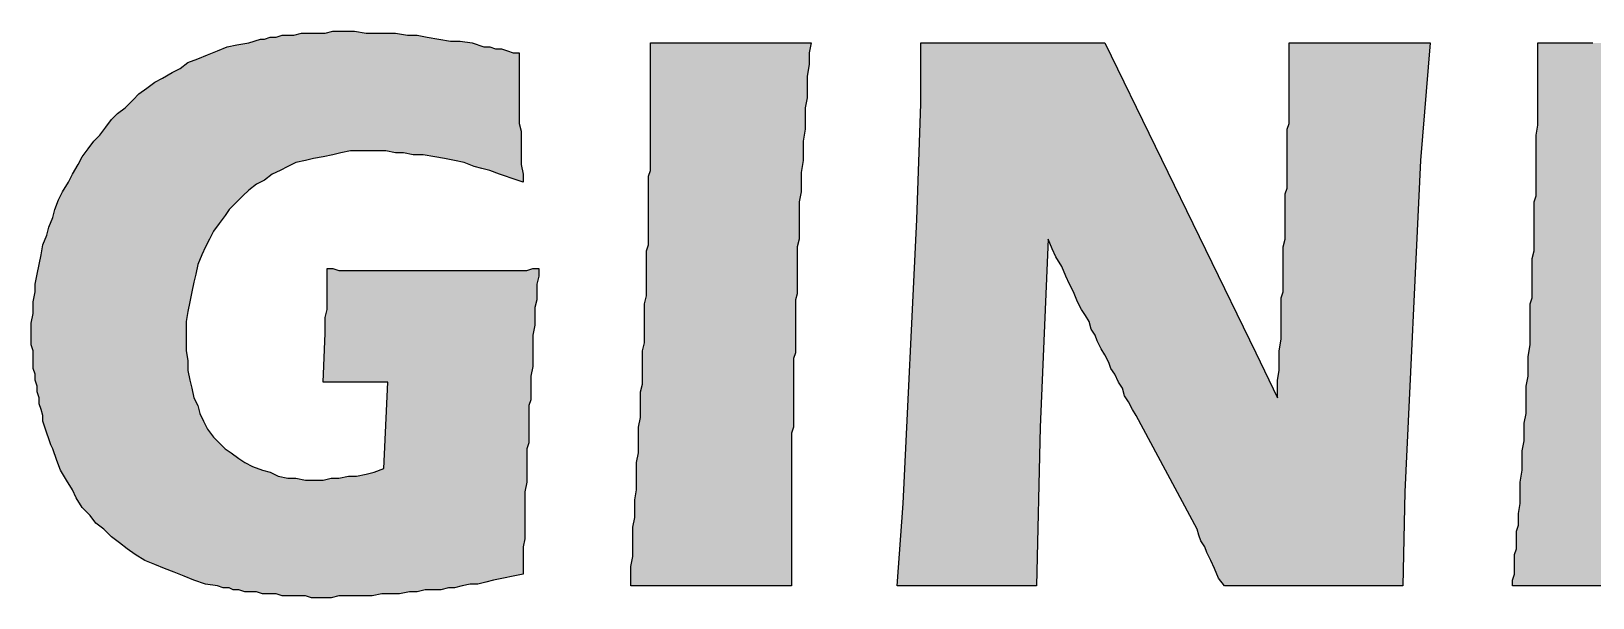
# Model space of a CAD drawing. Extents: x 0 to 48, y 0 to 36.
# Drawn here: x 45.56 to 46.22, y 6.606 to 6.845 of the extents above; entities that cross this region are included whole.
import ezdxf

# ---------------------------------------------------------------- set-up
doc = ezdxf.new("R2010")
doc.units = 0
doc.header["$LTSCALE"] = 10
doc.header["$MEASUREMENT"] = 0
doc.layers.add('BDR-18', color=1, linetype='Continuous')

# ---------------------------------------------------------------- blocks, each defined once
blk = doc.blocks.new('hel_logo_borderless')
at = {"layer": 'BDR-18', "linetype": 'ByBlock'}
h = blk.add_hatch(color=256, dxfattribs=at)
h.dxf.hatch_style = 1
h.paths.add_polyline_path([(1.18511, 1.1983), (1.1876, 1.1983), (1.19008, 1.19747), (1.19256, 1.19747), (1.19505, 1.19747), (1.19753, 1.19747), (1.20002, 1.19747), (1.2025, 1.19747), (1.20499, 1.19747), (1.20995, 1.19747), (1.21492, 1.19747), (1.21989, 1.19747), (1.22403, 1.19747), (1.22817, 1.19747), (1.23231, 1.19747), (1.23562, 1.19747), (1.23976, 1.19747), (1.24307, 1.19747), (1.24639, 1.19747), (1.2497, 1.19747), (1.25301, 1.19747), (1.25632, 1.19747), (1.25881, 1.19747), (1.26212, 1.19747), (1.2646, 1.19747), (1.26709, 1.19747), (1.26957, 1.19747), (1.27206, 1.1983), (1.27454, 1.1983), (1.27454, 1.19499), (1.27371, 1.19168), (1.27371, 1.18837), (1.27371, 1.18505), (1.27288, 1.18174), (1.27288, 1.1776), (1.27288, 1.17429), (1.27206, 1.17015), (1.27206, 1.16601), (1.27206, 1.16187), (1.27206, 1.1569), (1.27123, 1.15276), (1.27123, 1.14779), (1.27123, 1.14531), (1.27123, 1.14282), (1.2704, 1.14034), (1.2704, 1.13786), (1.2704, 1.13537), (1.2704, 1.13289), (1.2704, 1.1304), (1.2704, 1.12709), (1.2704, 1.12461), (1.26957, 1.12212), (1.26957, 1.11964), (1.26957, 1.11716), (1.26957, 1.11302), (1.26957, 1.10805), (1.26874, 1.10391), (1.26874, 1.09977), (1.26874, 1.09563), (1.26874, 1.09149), (1.26874, 1.08817), (1.26874, 1.08403), (1.26792, 1.08072), (1.26792, 1.07741), (1.26792, 1.0741), (1.26792, 1.07161), (1.26792, 1.06913), (1.26378, 1.0683), (1.25963, 1.06747), (1.25549, 1.06665), (1.25218, 1.06582), (1.24887, 1.06499), (1.24556, 1.06499), (1.24225, 1.06416), (1.23893, 1.06333), (1.23645, 1.06333), (1.23314, 1.06251), (1.22983, 1.06251), (1.22651, 1.06251), (1.2232, 1.06168), (1.21989, 1.06168), (1.21575, 1.06085), (1.21161, 1.06085), (1.2083, 1.06085), (1.20416, 1.06002), (1.20084, 1.06002), (1.1967, 1.06002), (1.19339, 1.06002), (1.19008, 1.06002), (1.18677, 1.05919), (1.18346, 1.05919), (1.18097, 1.05919), (1.17849, 1.05919), (1.176, 1.06002), (1.17352, 1.06002), (1.17104, 1.06002), (1.16855, 1.06002), (1.16607, 1.06002), (1.16358, 1.06085), (1.1611, 1.06085), (1.15779, 1.06085), (1.1553, 1.06168), (1.15282, 1.06168), (1.15034, 1.06168), (1.14785, 1.06251), (1.14537, 1.06251), (1.14371, 1.06333), (1.14123, 1.06333), (1.13874, 1.06416), (1.13377, 1.06499), (1.12881, 1.06665), (1.12467, 1.0683), (1.12053, 1.06996), (1.11639, 1.07161), (1.11225, 1.07327), (1.10811, 1.07493), (1.10397, 1.07741), (1.10065, 1.07989), (1.09734, 1.08238), (1.09403, 1.08486), (1.09072, 1.08817), (1.08741, 1.09066), (1.08492, 1.09397), (1.08161, 1.09728), (1.07912, 1.10142), (1.07747, 1.10474), (1.07498, 1.10888), (1.0725, 1.11302), (1.07084, 1.11716), (1.06919, 1.12212), (1.06836, 1.12378), (1.06753, 1.12626), (1.0667, 1.12875), (1.06588, 1.13123), (1.06505, 1.13372), (1.06505, 1.1362), (1.06422, 1.13868), (1.06339, 1.14117), (1.06339, 1.14365), (1.06256, 1.14614), (1.06256, 1.14862), (1.06174, 1.15111), (1.06174, 1.15359), (1.06091, 1.15607), (1.06091, 1.15856), (1.06091, 1.16104), (1.06091, 1.16353), (1.06008, 1.16601), (1.06008, 1.16849), (1.06008, 1.17098), (1.06008, 1.17512), (1.06091, 1.17926), (1.06091, 1.18423), (1.06174, 1.18837), (1.06174, 1.19168), (1.06256, 1.19582), (1.06339, 1.19996), (1.06422, 1.2041), (1.06505, 1.20824), (1.0667, 1.21238), (1.06753, 1.21569), (1.06919, 1.21983), (1.07002, 1.22314), (1.07167, 1.22728), (1.07333, 1.2306), (1.07581, 1.23474), (1.07747, 1.23805), (1.07995, 1.24219), (1.08161, 1.2455), (1.08409, 1.24881), (1.08658, 1.25212), (1.08906, 1.25461), (1.09155, 1.25792), (1.09403, 1.26123), (1.09651, 1.26372), (1.09983, 1.2662), (1.10314, 1.26951), (1.10562, 1.272), (1.10893, 1.27448), (1.11225, 1.27697), (1.11556, 1.27862), (1.1197, 1.28111), (1.12301, 1.28276), (1.12632, 1.28525), (1.13046, 1.2869), (1.1346, 1.28856), (1.13874, 1.29021), (1.14288, 1.29187), (1.14702, 1.2927), (1.15199, 1.29353), (1.15696, 1.29518), (1.15862, 1.29518), (1.1611, 1.29601), (1.16358, 1.29601), (1.16607, 1.29684), (1.16855, 1.29684), (1.17104, 1.29684), (1.17435, 1.29767), (1.17683, 1.29767), (1.17932, 1.29767), (1.1818, 1.29767), (1.18428, 1.29767), (1.1876, 1.29849), (1.19008, 1.29849), (1.19256, 1.29849), (1.1967, 1.29849), (1.20167, 1.29767), (1.20581, 1.29767), (1.20995, 1.29767), (1.21409, 1.29767), (1.21906, 1.29684), (1.2232, 1.29684), (1.22734, 1.29601), (1.23231, 1.29518), (1.23728, 1.29435), (1.24142, 1.29435), (1.24639, 1.29353), (1.25135, 1.29187), (1.25384, 1.29187), (1.25632, 1.29104), (1.25881, 1.29104), (1.26129, 1.29021), (1.26378, 1.28939), (1.26626, 1.28939), (1.26626, 1.28607), (1.26626, 1.28276), (1.26626, 1.27945), (1.26626, 1.27697), (1.26626, 1.27365), (1.26626, 1.27034), (1.26626, 1.26703), (1.26626, 1.26289), (1.26626, 1.25958), (1.26709, 1.25626), (1.26709, 1.25295), (1.26709, 1.24881), (1.26709, 1.2455), (1.26709, 1.24219), (1.26792, 1.23805), (1.26792, 1.23474), (1.26543, 1.23556), (1.26295, 1.23639), (1.26046, 1.23722), (1.25798, 1.23805), (1.25384, 1.2397), (1.25053, 1.24053), (1.24721, 1.24136), (1.24307, 1.24302), (1.23893, 1.24384), (1.23479, 1.24467), (1.23065, 1.2455), (1.22569, 1.24633), (1.22155, 1.24633), (1.21741, 1.24716), (1.21409, 1.24716), (1.20995, 1.24798), (1.20664, 1.24798), (1.20333, 1.24798), (1.19919, 1.24798), (1.19505, 1.24798), (1.19091, 1.24716), (1.1876, 1.24633), (1.18346, 1.2455), (1.17932, 1.24467), (1.176, 1.24384), (1.17186, 1.24302), (1.16855, 1.24136), (1.16524, 1.2397), (1.16193, 1.23805), (1.15862, 1.23556), (1.1553, 1.23391), (1.15199, 1.23142), (1.14951, 1.22894), (1.14702, 1.22646), (1.14371, 1.22314), (1.14205, 1.22066), (1.13957, 1.21735), (1.13709, 1.21404), (1.13543, 1.21072), (1.13377, 1.20741), (1.13212, 1.2041), (1.13046, 1.19996), (1.12963, 1.19582), (1.12881, 1.19251), (1.12798, 1.18837), (1.12715, 1.18423), (1.12632, 1.18009), (1.12549, 1.17595), (1.12549, 1.17181), (1.12549, 1.16767), (1.12549, 1.16353), (1.12632, 1.15939), (1.12632, 1.15525), (1.12715, 1.15111), (1.12798, 1.14779), (1.12881, 1.14365), (1.13046, 1.14034), (1.13129, 1.13703), (1.13295, 1.13372), (1.1346, 1.1304), (1.13709, 1.12709), (1.13957, 1.12461), (1.14205, 1.12212), (1.14454, 1.12047), (1.14785, 1.11798), (1.15034, 1.11633), (1.15365, 1.11467), (1.15779, 1.11302), (1.1611, 1.11219), (1.16441, 1.11053), (1.16855, 1.1097), (1.17186, 1.1097), (1.176, 1.10888), (1.18014, 1.10888), (1.18346, 1.10888), (1.18677, 1.1097), (1.19008, 1.1097), (1.19422, 1.11053), (1.19753, 1.11053), (1.20167, 1.11136), (1.20499, 1.11219), (1.20913, 1.11384), (1.21078, 1.15028), (1.2083, 1.15028), (1.20664, 1.15028), (1.20333, 1.15028), (1.20084, 1.15028), (1.19919, 1.15028), (1.18346, 1.15028), (1.18428, 1.17098), (1.18428, 1.17263), (1.18428, 1.17512), (1.18428, 1.1776), (1.18511, 1.18091), (1.18511, 1.18423), (1.18511, 1.18837), (1.18511, 1.19002), (1.18511, 1.19251), (1.18511, 1.19499)])
h = blk.add_hatch(color=256, dxfattribs=at)
h.dxf.hatch_style = 1
h.paths.add_polyline_path([(1.31346, 1.06416), (1.31346, 1.0683), (1.31346, 1.07244), (1.31428, 1.07658), (1.31428, 1.08072), (1.31428, 1.08486), (1.31428, 1.089), (1.31511, 1.09314), (1.31511, 1.09646), (1.31511, 1.1006), (1.31594, 1.10474), (1.31594, 1.10888), (1.31594, 1.11219), (1.31594, 1.11633), (1.31677, 1.12047), (1.31677, 1.12378), (1.31677, 1.12792), (1.31677, 1.13123), (1.3176, 1.13537), (1.3176, 1.13868), (1.3176, 1.142), (1.3176, 1.14614), (1.31842, 1.14945), (1.31842, 1.15276), (1.31842, 1.1569), (1.31842, 1.16021), (1.31842, 1.16353), (1.31925, 1.16684), (1.31925, 1.17015), (1.31925, 1.17346), (1.31925, 1.17677), (1.31925, 1.18009), (1.31925, 1.1834), (1.32008, 1.18671), (1.32008, 1.19002), (1.32008, 1.19333), (1.32008, 1.19665), (1.32008, 1.19913), (1.32008, 1.20244), (1.32008, 1.20575), (1.32091, 1.20824), (1.32091, 1.21155), (1.32091, 1.21486), (1.32091, 1.21735), (1.32091, 1.22066), (1.32091, 1.22314), (1.32091, 1.22646), (1.32091, 1.22894), (1.32091, 1.23142), (1.32091, 1.23474), (1.32091, 1.23722), (1.32174, 1.2397), (1.32174, 1.24219), (1.32174, 1.2455), (1.32174, 1.24798), (1.32174, 1.25047), (1.32174, 1.25295), (1.32174, 1.25544), (1.32174, 1.25792), (1.32174, 1.2604), (1.32174, 1.26289), (1.32174, 1.26703), (1.32174, 1.272), (1.32174, 1.29353), (1.32505, 1.29353), (1.32753, 1.29353), (1.33085, 1.29353), (1.33333, 1.29353), (1.33664, 1.29353), (1.33913, 1.29353), (1.34161, 1.29353), (1.34327, 1.29353), (1.34741, 1.29353), (1.35155, 1.29353), (1.35403, 1.29353), (1.35651, 1.29353), (1.35817, 1.29353), (1.36065, 1.29353), (1.36314, 1.29353), (1.36728, 1.29353), (1.36893, 1.29353), (1.37142, 1.29353), (1.3739, 1.29353), (1.37639, 1.29353), (1.3797, 1.29353), (1.38218, 1.29353), (1.3855, 1.29353), (1.38964, 1.29353), (1.38881, 1.28939), (1.38881, 1.28442), (1.38798, 1.27945), (1.38798, 1.27531), (1.38798, 1.27034), (1.38715, 1.2662), (1.38715, 1.26123), (1.38715, 1.25709), (1.38632, 1.25212), (1.38632, 1.24798), (1.38632, 1.24384), (1.3855, 1.23888), (1.3855, 1.23474), (1.3855, 1.2306), (1.38467, 1.22646), (1.38467, 1.22232), (1.38467, 1.219), (1.38467, 1.21652), (1.38467, 1.21321), (1.38467, 1.21072), (1.38384, 1.20741), (1.38384, 1.20493), (1.38384, 1.20161), (1.38384, 1.19913), (1.38384, 1.19582), (1.38384, 1.19333), (1.38384, 1.19002), (1.38384, 1.18754), (1.38301, 1.18505), (1.38301, 1.18174), (1.38301, 1.17926), (1.38301, 1.17677), (1.38301, 1.17346), (1.38301, 1.17098), (1.38301, 1.16849), (1.38301, 1.16518), (1.38301, 1.1627), (1.38218, 1.16021), (1.38218, 1.15773), (1.38218, 1.15442), (1.38218, 1.15193), (1.38218, 1.14945), (1.38218, 1.14696), (1.38218, 1.14448), (1.38218, 1.142), (1.38218, 1.13868), (1.38218, 1.1362), (1.38218, 1.13372), (1.38218, 1.13123), (1.38135, 1.12875), (1.38135, 1.12626), (1.38135, 1.12378), (1.38135, 1.1213), (1.38135, 1.11881), (1.38135, 1.11384), (1.38135, 1.1097), (1.38135, 1.10474), (1.38135, 1.1006), (1.38135, 1.09563), (1.38135, 1.09149), (1.38135, 1.08735), (1.38135, 1.08321), (1.38135, 1.07907), (1.38135, 1.07493), (1.38135, 1.07161), (1.38135, 1.06747), (1.38135, 1.06416), (1.34989, 1.06416), (1.34741, 1.06416), (1.34409, 1.06416), (1.34078, 1.06416), (1.33664, 1.06416), (1.33416, 1.06416), (1.33167, 1.06416), (1.32836, 1.06416), (1.32588, 1.06416), (1.32257, 1.06416), (1.32008, 1.06416), (1.31677, 1.06416)])
h = blk.add_hatch(color=256, dxfattribs=at)
h.dxf.hatch_style = 1
h.paths.add_polyline_path([(1.42607, 1.06416), (1.42855, 1.09894), (1.43435, 1.219), (1.436, 1.26786), (1.436, 1.29353), (1.43932, 1.29353), (1.4418, 1.29353), (1.44511, 1.29353), (1.4476, 1.29353), (1.45008, 1.29353), (1.45339, 1.29353), (1.45588, 1.29353), (1.45836, 1.29353), (1.46085, 1.29353), (1.46333, 1.29353), (1.46581, 1.29353), (1.4683, 1.29353), (1.47327, 1.29353), (1.47741, 1.29353), (1.48072, 1.29353), (1.48486, 1.29353), (1.489, 1.29353), (1.49314, 1.29353), (1.49562, 1.29353), (1.49728, 1.29353), (1.49976, 1.29353), (1.50225, 1.29353), (1.50556, 1.29353), (1.50804, 1.29353), (1.51053, 1.29353), (1.51384, 1.29353), (1.5776, 1.1627), (1.58671, 1.14365), (1.58671, 1.14779), (1.58671, 1.15111), (1.58753, 1.15525), (1.58753, 1.15939), (1.58753, 1.16353), (1.58836, 1.16849), (1.58836, 1.17263), (1.58836, 1.17512), (1.58836, 1.1776), (1.58836, 1.18009), (1.58836, 1.18257), (1.58836, 1.18588), (1.58919, 1.18837), (1.58919, 1.19085), (1.58919, 1.19333), (1.58919, 1.19665), (1.58919, 1.19913), (1.58919, 1.20161), (1.58919, 1.20493), (1.58919, 1.20741), (1.59002, 1.21072), (1.59002, 1.21404), (1.59002, 1.21652), (1.59002, 1.21983), (1.59002, 1.22314), (1.59002, 1.22646), (1.59002, 1.22977), (1.59085, 1.23225), (1.59085, 1.23556), (1.59085, 1.23805), (1.59085, 1.24136), (1.59085, 1.24384), (1.59085, 1.24716), (1.59085, 1.24964), (1.59085, 1.25212), (1.59085, 1.25461), (1.59085, 1.25709), (1.59167, 1.25958), (1.59167, 1.26206), (1.59167, 1.2662), (1.59167, 1.27034), (1.59167, 1.27448), (1.59167, 1.27862), (1.59167, 1.28193), (1.59167, 1.28525), (1.59167, 1.28856), (1.59167, 1.29104), (1.59167, 1.29353), (1.59664, 1.29353), (1.60078, 1.29353), (1.60492, 1.29353), (1.60823, 1.29353), (1.61237, 1.29353), (1.61569, 1.29353), (1.619, 1.29353), (1.62148, 1.29353), (1.62314, 1.29353), (1.62562, 1.29353), (1.62811, 1.29353), (1.63142, 1.29353), (1.63556, 1.29353), (1.63804, 1.29353), (1.6397, 1.29353), (1.64218, 1.29353), (1.6455, 1.29353), (1.64798, 1.29353), (1.65129, 1.29353), (1.64715, 1.24384), (1.64053, 1.10391), (1.6397, 1.06416), (1.63473, 1.06416), (1.62976, 1.06416), (1.62562, 1.06416), (1.62066, 1.06416), (1.61651, 1.06416), (1.61155, 1.06416), (1.60741, 1.06416), (1.60327, 1.06416), (1.59913, 1.06416), (1.59499, 1.06416), (1.59085, 1.06416), (1.58836, 1.06416), (1.58588, 1.06416), (1.58339, 1.06416), (1.58091, 1.06416), (1.57843, 1.06416), (1.57594, 1.06416), (1.57263, 1.06416), (1.57015, 1.06416), (1.56683, 1.06416), (1.56435, 1.06416), (1.56187, 1.06747), (1.56021, 1.07161), (1.55855, 1.07493), (1.5569, 1.07824), (1.55607, 1.08072), (1.55441, 1.08321), (1.55358, 1.08569), (1.55276, 1.08817), (1.52709, 1.1362), (1.52543, 1.13868), (1.52378, 1.142), (1.52212, 1.14448), (1.52129, 1.14779), (1.51964, 1.15028), (1.51798, 1.15359), (1.51632, 1.15607), (1.5155, 1.15856), (1.51384, 1.16187), (1.51218, 1.16435), (1.51053, 1.16767), (1.5097, 1.17015), (1.50804, 1.17263), (1.50722, 1.17595), (1.50556, 1.17843), (1.5039, 1.18091), (1.50225, 1.18423), (1.50059, 1.18837), (1.49893, 1.19168), (1.49728, 1.19499), (1.49562, 1.19913), (1.49314, 1.20327), (1.49148, 1.20658), (1.48983, 1.21072), (1.48651, 1.13123), (1.48486, 1.06416), (1.48072, 1.06416), (1.47658, 1.06416), (1.47244, 1.06416), (1.4683, 1.06416), (1.46499, 1.06416), (1.4625, 1.06416), (1.45919, 1.06416), (1.45671, 1.06416), (1.45422, 1.06416), (1.45174, 1.06416), (1.44843, 1.06416), (1.44511, 1.06416), (1.44097, 1.06416), (1.43849, 1.06416), (1.436, 1.06416), (1.43352, 1.06416), (1.43104, 1.06416), (1.42855, 1.06416)])
h = blk.add_hatch(color=256, dxfattribs=at)
h.dxf.hatch_style = 1
h.paths.add_polyline_path([(1.68607, 1.06416), (1.68607, 1.06665), (1.6869, 1.06913), (1.6869, 1.07161), (1.6869, 1.07493), (1.6869, 1.07741), (1.68773, 1.07989), (1.68773, 1.08238), (1.68773, 1.08486), (1.68773, 1.08735), (1.68855, 1.08983), (1.68855, 1.0948), (1.68938, 1.09894), (1.68938, 1.10391), (1.68938, 1.10805), (1.69021, 1.11302), (1.69021, 1.11716), (1.69021, 1.1213), (1.69104, 1.12544), (1.69104, 1.12875), (1.69104, 1.13289), (1.69187, 1.13703), (1.69187, 1.14034), (1.69187, 1.14448), (1.69187, 1.14862), (1.69269, 1.15276), (1.69269, 1.1569), (1.69269, 1.16104), (1.69352, 1.16601), (1.69352, 1.17098), (1.69352, 1.17346), (1.69352, 1.17595), (1.69352, 1.17843), (1.69352, 1.18091), (1.69352, 1.1834), (1.69435, 1.18588), (1.69435, 1.18837), (1.69435, 1.19168), (1.69435, 1.19416), (1.69435, 1.19665), (1.69435, 1.19996), (1.69435, 1.20244), (1.69518, 1.20575), (1.69518, 1.20824), (1.69518, 1.21155), (1.69518, 1.21486), (1.69518, 1.21735), (1.69518, 1.22066), (1.69518, 1.22314), (1.69518, 1.22646), (1.69601, 1.22894), (1.69601, 1.23142), (1.69601, 1.23391), (1.69601, 1.23639), (1.69601, 1.2397), (1.69601, 1.24136), (1.69601, 1.24633), (1.69601, 1.25047), (1.69601, 1.25461), (1.69683, 1.25875), (1.69683, 1.26289), (1.69683, 1.2662), (1.69683, 1.26869), (1.69683, 1.272), (1.69683, 1.27448), (1.69683, 1.27697), (1.69683, 1.27862), (1.69683, 1.29353), (1.70097, 1.29353), (1.70594, 1.29353), (1.71091, 1.29353), (1.71505, 1.29353), (1.71753, 1.29353), (1.72002, 1.29353), (1.7225, 1.29353), (1.72581, 1.29353), (1.7283, 1.29353), (1.73078, 1.29353), (1.73327, 1.29353), (1.73575, 1.29353), (1.73824, 1.29353), (1.74155, 1.29353), (1.74403, 1.29353), (1.74652, 1.29353), (1.74983, 1.29353), (1.75231, 1.29353), (1.75562, 1.29353), (1.75811, 1.29353), (1.76142, 1.29353), (1.7639, 1.29353), (1.76722, 1.29353), (1.77053, 1.29353), (1.77301, 1.29353), (1.77632, 1.29353), (1.77964, 1.29353), (1.78295, 1.29353), (1.78543, 1.29353), (1.78874, 1.29353), (1.79123, 1.29353), (1.79371, 1.29353), (1.79702, 1.29353), (1.79951, 1.29353), (1.80199, 1.29353), (1.80531, 1.29353), (1.80779, 1.29353), (1.81027, 1.29353), (1.81359, 1.29353), (1.81607, 1.29353), (1.81855, 1.29353), (1.82104, 1.29353), (1.82352, 1.29353), (1.82601, 1.29353), (1.82849, 1.29353), (1.8318, 1.29353), (1.83429, 1.29353), (1.83677, 1.29353), (1.83925, 1.29353), (1.84174, 1.29353), (1.84588, 1.29353), (1.85085, 1.29353), (1.85581, 1.29353), (1.85996, 1.29353), (1.86492, 1.29353), (1.8641, 1.28856), (1.8641, 1.2869), (1.8641, 1.28359), (1.8641, 1.28193), (1.8641, 1.27945), (1.86327, 1.27697), (1.86327, 1.27365), (1.86244, 1.25544), (1.86244, 1.25212), (1.86244, 1.24964), (1.86244, 1.24633), (1.86244, 1.24384), (1.85913, 1.24384), (1.85499, 1.24384), (1.85167, 1.24384), (1.84836, 1.24384), (1.84505, 1.24384), (1.84174, 1.24384), (1.83843, 1.24467), (1.83594, 1.24467), (1.83263, 1.24467), (1.82932, 1.24467), (1.82683, 1.24467), (1.82435, 1.24467), (1.82104, 1.24467), (1.81855, 1.24467), (1.81607, 1.24467), (1.81359, 1.24467), (1.8111, 1.24467), (1.80862, 1.24467), (1.80613, 1.24467), (1.80365, 1.24467), (1.79951, 1.24467), (1.79537, 1.24467), (1.79206, 1.24467), (1.78874, 1.24467), (1.78626, 1.24467), (1.7846, 1.24467), (1.78212, 1.24467), (1.77964, 1.24467), (1.77715, 1.24467), (1.77467, 1.24467), (1.77136, 1.24467), (1.76804, 1.24384), (1.76473, 1.24384), (1.76059, 1.24384), (1.75894, 1.20493), (1.76308, 1.20493), (1.76804, 1.20493), (1.77053, 1.20493), (1.77301, 1.20493), (1.7755, 1.20493), (1.77798, 1.20493), (1.78046, 1.20493), (1.78295, 1.20493), (1.78626, 1.20493), (1.78874, 1.20493), (1.79123, 1.20493), (1.79454, 1.20493), (1.79702, 1.20493), (1.80034, 1.20493), (1.80282, 1.20493), (1.80613, 1.20493), (1.80779, 1.20493), (1.81027, 1.20493), (1.81276, 1.20493), (1.81524, 1.20493), (1.81855, 1.20493), (1.82187, 1.20493), (1.82518, 1.20493), (1.82849, 1.20575), (1.83263, 1.20575), (1.83677, 1.20575), (1.84091, 1.20575), (1.84505, 1.20575), (1.84505, 1.20327), (1.84505, 1.19996), (1.84422, 1.19747), (1.84422, 1.19499), (1.84422, 1.19168), (1.84422, 1.18837), (1.84339, 1.18505), (1.84339, 1.18257), (1.84339, 1.17926), (1.84339, 1.17595), (1.84339, 1.17263), (1.84257, 1.16849), (1.84257, 1.16518), (1.84257, 1.16187), (1.84257, 1.15856), (1.84257, 1.15442), (1.83925, 1.15442), (1.83594, 1.15442), (1.83263, 1.15442), (1.83015, 1.15442), (1.82683, 1.15442), (1.82435, 1.15442), (1.82187, 1.15442), (1.81938, 1.15442), (1.8169, 1.15442), (1.81441, 1.15442), (1.81027, 1.15442), (1.80613, 1.15525), (1.80199, 1.15525), (1.79951, 1.15525), (1.79702, 1.15442), (1.79454, 1.15442), (1.79123, 1.15442), (1.78874, 1.15442), (1.78626, 1.15442), (1.78295, 1.15442), (1.78046, 1.15442), (1.77715, 1.15442), (1.77467, 1.15442), (1.77136, 1.15442), (1.76804, 1.15442), (1.76556, 1.15442), (1.76225, 1.15359), (1.75894, 1.15359), (1.75562, 1.15359), (1.75397, 1.11302), (1.77136, 1.11302), (1.77301, 1.11302), (1.77632, 1.11302), (1.77964, 1.11302), (1.78295, 1.11302), (1.78709, 1.11302), (1.78957, 1.11302), (1.79206, 1.11302), (1.79454, 1.11302), (1.79702, 1.11302), (1.80034, 1.11302), (1.80282, 1.11302), (1.83429, 1.11384), (1.83594, 1.11384), (1.83843, 1.11384), (1.84091, 1.11467), (1.84339, 1.11467), (1.84671, 1.11467), (1.85002, 1.11467), (1.85333, 1.1155), (1.85747, 1.1155), (1.85664, 1.11219), (1.85664, 1.10888), (1.85664, 1.10639), (1.85664, 1.10308), (1.85581, 1.09977), (1.85581, 1.09646), (1.85581, 1.09314), (1.85581, 1.08983), (1.85499, 1.08652), (1.85499, 1.08403), (1.85499, 1.08072), (1.85499, 1.07741), (1.85499, 1.0741), (1.85416, 1.07079), (1.85416, 1.06747), (1.85416, 1.06416), (1.84919, 1.06416), (1.84505, 1.06416), (1.84008, 1.06416), (1.83511, 1.06416), (1.83015, 1.06416), (1.82601, 1.06416), (1.82352, 1.06416), (1.82104, 1.06416), (1.81855, 1.06416), (1.81607, 1.06416), (1.81359, 1.06416), (1.81027, 1.06416), (1.80779, 1.06416), (1.80531, 1.06416), (1.80282, 1.06416), (1.80034, 1.06416), (1.79785, 1.06416), (1.79537, 1.06416), (1.79288, 1.06416), (1.78957, 1.06416), (1.78709, 1.06416), (1.7846, 1.06416), (1.78212, 1.06416), (1.77881, 1.06416), (1.77632, 1.06416), (1.77384, 1.06416), (1.7076, 1.06416)])
for points in [[(1.18511, 1.1983), (1.1876, 1.1983), (1.19008, 1.19747), (1.19256, 1.19747), (1.19505, 1.19747), (1.19753, 1.19747), (1.20002, 1.19747), (1.2025, 1.19747), (1.20499, 1.19747), (1.20995, 1.19747), (1.21492, 1.19747), (1.21989, 1.19747), (1.22403, 1.19747), (1.22817, 1.19747), (1.23231, 1.19747), (1.23562, 1.19747), (1.23976, 1.19747), (1.24307, 1.19747), (1.24639, 1.19747), (1.2497, 1.19747), (1.25301, 1.19747), (1.25632, 1.19747), (1.25881, 1.19747), (1.26212, 1.19747), (1.2646, 1.19747), (1.26709, 1.19747), (1.26957, 1.19747), (1.27206, 1.1983), (1.27454, 1.1983), (1.27454, 1.19499), (1.27371, 1.19168), (1.27371, 1.18837), (1.27371, 1.18505), (1.27288, 1.18174), (1.27288, 1.1776), (1.27288, 1.17429), (1.27206, 1.17015), (1.27206, 1.16601), (1.27206, 1.16187), (1.27206, 1.1569), (1.27123, 1.15276), (1.27123, 1.14779), (1.27123, 1.14531), (1.27123, 1.14282), (1.2704, 1.14034), (1.2704, 1.13786), (1.2704, 1.13537), (1.2704, 1.13289), (1.2704, 1.1304), (1.2704, 1.12709), (1.2704, 1.12461), (1.26957, 1.12212), (1.26957, 1.11964), (1.26957, 1.11716), (1.26957, 1.11302), (1.26957, 1.10805), (1.26874, 1.10391), (1.26874, 1.09977), (1.26874, 1.09563), (1.26874, 1.09149), (1.26874, 1.08817), (1.26874, 1.08403), (1.26792, 1.08072), (1.26792, 1.07741), (1.26792, 1.0741), (1.26792, 1.07161), (1.26792, 1.06913), (1.26378, 1.0683), (1.25963, 1.06747), (1.25549, 1.06665), (1.25218, 1.06582), (1.24887, 1.06499), (1.24556, 1.06499), (1.24225, 1.06416), (1.23893, 1.06333), (1.23645, 1.06333), (1.23314, 1.06251), (1.22983, 1.06251), (1.22651, 1.06251), (1.2232, 1.06168), (1.21989, 1.06168), (1.21575, 1.06085), (1.21161, 1.06085), (1.2083, 1.06085), (1.20416, 1.06002), (1.20084, 1.06002), (1.1967, 1.06002), (1.19339, 1.06002), (1.19008, 1.06002), (1.18677, 1.05919), (1.18346, 1.05919), (1.18097, 1.05919), (1.17849, 1.05919), (1.176, 1.06002), (1.17352, 1.06002), (1.17104, 1.06002), (1.16855, 1.06002), (1.16607, 1.06002), (1.16358, 1.06085), (1.1611, 1.06085), (1.15779, 1.06085), (1.1553, 1.06168), (1.15282, 1.06168), (1.15034, 1.06168), (1.14785, 1.06251), (1.14537, 1.06251), (1.14371, 1.06333), (1.14123, 1.06333), (1.13874, 1.06416), (1.13377, 1.06499), (1.12881, 1.06665), (1.12467, 1.0683), (1.12053, 1.06996), (1.11639, 1.07161), (1.11225, 1.07327), (1.10811, 1.07493), (1.10397, 1.07741), (1.10065, 1.07989), (1.09734, 1.08238), (1.09403, 1.08486), (1.09072, 1.08817), (1.08741, 1.09066), (1.08492, 1.09397), (1.08161, 1.09728), (1.07912, 1.10142), (1.07747, 1.10474), (1.07498, 1.10888), (1.0725, 1.11302), (1.07084, 1.11716), (1.06919, 1.12212), (1.06836, 1.12378), (1.06753, 1.12626), (1.0667, 1.12875), (1.06588, 1.13123), (1.06505, 1.13372), (1.06505, 1.1362), (1.06422, 1.13868), (1.06339, 1.14117), (1.06339, 1.14365), (1.06256, 1.14614), (1.06256, 1.14862), (1.06174, 1.15111), (1.06174, 1.15359), (1.06091, 1.15607), (1.06091, 1.15856), (1.06091, 1.16104), (1.06091, 1.16353), (1.06008, 1.16601), (1.06008, 1.16849), (1.06008, 1.17098), (1.06008, 1.17512), (1.06091, 1.17926), (1.06091, 1.18423), (1.06174, 1.18837), (1.06174, 1.19168), (1.06256, 1.19582), (1.06339, 1.19996), (1.06422, 1.2041), (1.06505, 1.20824), (1.0667, 1.21238), (1.06753, 1.21569), (1.06919, 1.21983), (1.07002, 1.22314), (1.07167, 1.22728), (1.07333, 1.2306), (1.07581, 1.23474), (1.07747, 1.23805), (1.07995, 1.24219), (1.08161, 1.2455), (1.08409, 1.24881), (1.08658, 1.25212), (1.08906, 1.25461), (1.09155, 1.25792), (1.09403, 1.26123), (1.09651, 1.26372), (1.09983, 1.2662), (1.10314, 1.26951), (1.10562, 1.272), (1.10893, 1.27448), (1.11225, 1.27697), (1.11556, 1.27862), (1.1197, 1.28111), (1.12301, 1.28276), (1.12632, 1.28525), (1.13046, 1.2869), (1.1346, 1.28856), (1.13874, 1.29021), (1.14288, 1.29187), (1.14702, 1.2927), (1.15199, 1.29353), (1.15696, 1.29518), (1.15862, 1.29518), (1.1611, 1.29601), (1.16358, 1.29601), (1.16607, 1.29684), (1.16855, 1.29684), (1.17104, 1.29684), (1.17435, 1.29767), (1.17683, 1.29767), (1.17932, 1.29767), (1.1818, 1.29767), (1.18428, 1.29767), (1.1876, 1.29849), (1.19008, 1.29849), (1.19256, 1.29849), (1.1967, 1.29849), (1.20167, 1.29767), (1.20581, 1.29767), (1.20995, 1.29767), (1.21409, 1.29767), (1.21906, 1.29684), (1.2232, 1.29684), (1.22734, 1.29601), (1.23231, 1.29518), (1.23728, 1.29435), (1.24142, 1.29435), (1.24639, 1.29353), (1.25135, 1.29187), (1.25384, 1.29187), (1.25632, 1.29104), (1.25881, 1.29104), (1.26129, 1.29021), (1.26378, 1.28939), (1.26626, 1.28939), (1.26626, 1.28607), (1.26626, 1.28276), (1.26626, 1.27945), (1.26626, 1.27697), (1.26626, 1.27365), (1.26626, 1.27034), (1.26626, 1.26703), (1.26626, 1.26289), (1.26626, 1.25958), (1.26709, 1.25626), (1.26709, 1.25295), (1.26709, 1.24881), (1.26709, 1.2455), (1.26709, 1.24219), (1.26792, 1.23805), (1.26792, 1.23474), (1.26543, 1.23556), (1.26295, 1.23639), (1.26046, 1.23722), (1.25798, 1.23805), (1.25384, 1.2397), (1.25053, 1.24053), (1.24721, 1.24136), (1.24307, 1.24302), (1.23893, 1.24384), (1.23479, 1.24467), (1.23065, 1.2455), (1.22569, 1.24633), (1.22155, 1.24633), (1.21741, 1.24716), (1.21409, 1.24716), (1.20995, 1.24798), (1.20664, 1.24798), (1.20333, 1.24798), (1.19919, 1.24798), (1.19505, 1.24798), (1.19091, 1.24716), (1.1876, 1.24633), (1.18346, 1.2455), (1.17932, 1.24467), (1.176, 1.24384), (1.17186, 1.24302), (1.16855, 1.24136), (1.16524, 1.2397), (1.16193, 1.23805), (1.15862, 1.23556), (1.1553, 1.23391), (1.15199, 1.23142), (1.14951, 1.22894), (1.14702, 1.22646), (1.14371, 1.22314), (1.14205, 1.22066), (1.13957, 1.21735), (1.13709, 1.21404), (1.13543, 1.21072), (1.13377, 1.20741), (1.13212, 1.2041), (1.13046, 1.19996), (1.12963, 1.19582), (1.12881, 1.19251), (1.12798, 1.18837), (1.12715, 1.18423), (1.12632, 1.18009), (1.12549, 1.17595), (1.12549, 1.17181), (1.12549, 1.16767), (1.12549, 1.16353), (1.12632, 1.15939), (1.12632, 1.15525), (1.12715, 1.15111), (1.12798, 1.14779), (1.12881, 1.14365), (1.13046, 1.14034), (1.13129, 1.13703), (1.13295, 1.13372), (1.1346, 1.1304), (1.13709, 1.12709), (1.13957, 1.12461), (1.14205, 1.12212), (1.14454, 1.12047), (1.14785, 1.11798), (1.15034, 1.11633), (1.15365, 1.11467), (1.15779, 1.11302), (1.1611, 1.11219), (1.16441, 1.11053), (1.16855, 1.1097), (1.17186, 1.1097), (1.176, 1.10888), (1.18014, 1.10888), (1.18346, 1.10888), (1.18677, 1.1097), (1.19008, 1.1097), (1.19422, 1.11053), (1.19753, 1.11053), (1.20167, 1.11136), (1.20499, 1.11219), (1.20913, 1.11384), (1.21078, 1.15028), (1.2083, 1.15028), (1.20664, 1.15028), (1.20333, 1.15028), (1.20084, 1.15028), (1.19919, 1.15028), (1.18346, 1.15028), (1.18428, 1.17098), (1.18428, 1.17263), (1.18428, 1.17512), (1.18428, 1.1776), (1.18511, 1.18091), (1.18511, 1.18423), (1.18511, 1.18837), (1.18511, 1.19002), (1.18511, 1.19251), (1.18511, 1.19499)], [(1.31346, 1.06416), (1.31346, 1.0683), (1.31346, 1.07244), (1.31428, 1.07658), (1.31428, 1.08072), (1.31428, 1.08486), (1.31428, 1.089), (1.31511, 1.09314), (1.31511, 1.09646), (1.31511, 1.1006), (1.31594, 1.10474), (1.31594, 1.10888), (1.31594, 1.11219), (1.31594, 1.11633), (1.31677, 1.12047), (1.31677, 1.12378), (1.31677, 1.12792), (1.31677, 1.13123), (1.3176, 1.13537), (1.3176, 1.13868), (1.3176, 1.142), (1.3176, 1.14614), (1.31842, 1.14945), (1.31842, 1.15276), (1.31842, 1.1569), (1.31842, 1.16021), (1.31842, 1.16353), (1.31925, 1.16684), (1.31925, 1.17015), (1.31925, 1.17346), (1.31925, 1.17677), (1.31925, 1.18009), (1.31925, 1.1834), (1.32008, 1.18671), (1.32008, 1.19002), (1.32008, 1.19333), (1.32008, 1.19665), (1.32008, 1.19913), (1.32008, 1.20244), (1.32008, 1.20575), (1.32091, 1.20824), (1.32091, 1.21155), (1.32091, 1.21486), (1.32091, 1.21735), (1.32091, 1.22066), (1.32091, 1.22314), (1.32091, 1.22646), (1.32091, 1.22894), (1.32091, 1.23142), (1.32091, 1.23474), (1.32091, 1.23722), (1.32174, 1.2397), (1.32174, 1.24219), (1.32174, 1.2455), (1.32174, 1.24798), (1.32174, 1.25047), (1.32174, 1.25295), (1.32174, 1.25544), (1.32174, 1.25792), (1.32174, 1.2604), (1.32174, 1.26289), (1.32174, 1.26703), (1.32174, 1.272), (1.32174, 1.29353), (1.32505, 1.29353), (1.32753, 1.29353), (1.33085, 1.29353), (1.33333, 1.29353), (1.33664, 1.29353), (1.33913, 1.29353), (1.34161, 1.29353), (1.34327, 1.29353), (1.34741, 1.29353), (1.35155, 1.29353), (1.35403, 1.29353), (1.35651, 1.29353), (1.35817, 1.29353), (1.36065, 1.29353), (1.36314, 1.29353), (1.36728, 1.29353), (1.36893, 1.29353), (1.37142, 1.29353), (1.3739, 1.29353), (1.37639, 1.29353), (1.3797, 1.29353), (1.38218, 1.29353), (1.3855, 1.29353), (1.38964, 1.29353), (1.38881, 1.28939), (1.38881, 1.28442), (1.38798, 1.27945), (1.38798, 1.27531), (1.38798, 1.27034), (1.38715, 1.2662), (1.38715, 1.26123), (1.38715, 1.25709), (1.38632, 1.25212), (1.38632, 1.24798), (1.38632, 1.24384), (1.3855, 1.23888), (1.3855, 1.23474), (1.3855, 1.2306), (1.38467, 1.22646), (1.38467, 1.22232), (1.38467, 1.219), (1.38467, 1.21652), (1.38467, 1.21321), (1.38467, 1.21072), (1.38384, 1.20741), (1.38384, 1.20493), (1.38384, 1.20161), (1.38384, 1.19913), (1.38384, 1.19582), (1.38384, 1.19333), (1.38384, 1.19002), (1.38384, 1.18754), (1.38301, 1.18505), (1.38301, 1.18174), (1.38301, 1.17926), (1.38301, 1.17677), (1.38301, 1.17346), (1.38301, 1.17098), (1.38301, 1.16849), (1.38301, 1.16518), (1.38301, 1.1627), (1.38218, 1.16021), (1.38218, 1.15773), (1.38218, 1.15442), (1.38218, 1.15193), (1.38218, 1.14945), (1.38218, 1.14696), (1.38218, 1.14448), (1.38218, 1.142), (1.38218, 1.13868), (1.38218, 1.1362), (1.38218, 1.13372), (1.38218, 1.13123), (1.38135, 1.12875), (1.38135, 1.12626), (1.38135, 1.12378), (1.38135, 1.1213), (1.38135, 1.11881), (1.38135, 1.11384), (1.38135, 1.1097), (1.38135, 1.10474), (1.38135, 1.1006), (1.38135, 1.09563), (1.38135, 1.09149), (1.38135, 1.08735), (1.38135, 1.08321), (1.38135, 1.07907), (1.38135, 1.07493), (1.38135, 1.07161), (1.38135, 1.06747), (1.38135, 1.06416), (1.34989, 1.06416), (1.34741, 1.06416), (1.34409, 1.06416), (1.34078, 1.06416), (1.33664, 1.06416), (1.33416, 1.06416), (1.33167, 1.06416), (1.32836, 1.06416), (1.32588, 1.06416), (1.32257, 1.06416), (1.32008, 1.06416), (1.31677, 1.06416)], [(1.42607, 1.06416), (1.42855, 1.09894), (1.43435, 1.219), (1.436, 1.26786), (1.436, 1.29353), (1.43932, 1.29353), (1.4418, 1.29353), (1.44511, 1.29353), (1.4476, 1.29353), (1.45008, 1.29353), (1.45339, 1.29353), (1.45588, 1.29353), (1.45836, 1.29353), (1.46085, 1.29353), (1.46333, 1.29353), (1.46581, 1.29353), (1.4683, 1.29353), (1.47327, 1.29353), (1.47741, 1.29353), (1.48072, 1.29353), (1.48486, 1.29353), (1.489, 1.29353), (1.49314, 1.29353), (1.49562, 1.29353), (1.49728, 1.29353), (1.49976, 1.29353), (1.50225, 1.29353), (1.50556, 1.29353), (1.50804, 1.29353), (1.51053, 1.29353), (1.51384, 1.29353), (1.5776, 1.1627), (1.58671, 1.14365), (1.58671, 1.14779), (1.58671, 1.15111), (1.58753, 1.15525), (1.58753, 1.15939), (1.58753, 1.16353), (1.58836, 1.16849), (1.58836, 1.17263), (1.58836, 1.17512), (1.58836, 1.1776), (1.58836, 1.18009), (1.58836, 1.18257), (1.58836, 1.18588), (1.58919, 1.18837), (1.58919, 1.19085), (1.58919, 1.19333), (1.58919, 1.19665), (1.58919, 1.19913), (1.58919, 1.20161), (1.58919, 1.20493), (1.58919, 1.20741), (1.59002, 1.21072), (1.59002, 1.21404), (1.59002, 1.21652), (1.59002, 1.21983), (1.59002, 1.22314), (1.59002, 1.22646), (1.59002, 1.22977), (1.59085, 1.23225), (1.59085, 1.23556), (1.59085, 1.23805), (1.59085, 1.24136), (1.59085, 1.24384), (1.59085, 1.24716), (1.59085, 1.24964), (1.59085, 1.25212), (1.59085, 1.25461), (1.59085, 1.25709), (1.59167, 1.25958), (1.59167, 1.26206), (1.59167, 1.2662), (1.59167, 1.27034), (1.59167, 1.27448), (1.59167, 1.27862), (1.59167, 1.28193), (1.59167, 1.28525), (1.59167, 1.28856), (1.59167, 1.29104), (1.59167, 1.29353), (1.59664, 1.29353), (1.60078, 1.29353), (1.60492, 1.29353), (1.60823, 1.29353), (1.61237, 1.29353), (1.61569, 1.29353), (1.619, 1.29353), (1.62148, 1.29353), (1.62314, 1.29353), (1.62562, 1.29353), (1.62811, 1.29353), (1.63142, 1.29353), (1.63556, 1.29353), (1.63804, 1.29353), (1.6397, 1.29353), (1.64218, 1.29353), (1.6455, 1.29353), (1.64798, 1.29353), (1.65129, 1.29353), (1.64715, 1.24384), (1.64053, 1.10391), (1.6397, 1.06416), (1.63473, 1.06416), (1.62976, 1.06416), (1.62562, 1.06416), (1.62066, 1.06416), (1.61651, 1.06416), (1.61155, 1.06416), (1.60741, 1.06416), (1.60327, 1.06416), (1.59913, 1.06416), (1.59499, 1.06416), (1.59085, 1.06416), (1.58836, 1.06416), (1.58588, 1.06416), (1.58339, 1.06416), (1.58091, 1.06416), (1.57843, 1.06416), (1.57594, 1.06416), (1.57263, 1.06416), (1.57015, 1.06416), (1.56683, 1.06416), (1.56435, 1.06416), (1.56187, 1.06747), (1.56021, 1.07161), (1.55855, 1.07493), (1.5569, 1.07824), (1.55607, 1.08072), (1.55441, 1.08321), (1.55358, 1.08569), (1.55276, 1.08817), (1.52709, 1.1362), (1.52543, 1.13868), (1.52378, 1.142), (1.52212, 1.14448), (1.52129, 1.14779), (1.51964, 1.15028), (1.51798, 1.15359), (1.51632, 1.15607), (1.5155, 1.15856), (1.51384, 1.16187), (1.51218, 1.16435), (1.51053, 1.16767), (1.5097, 1.17015), (1.50804, 1.17263), (1.50722, 1.17595), (1.50556, 1.17843), (1.5039, 1.18091), (1.50225, 1.18423), (1.50059, 1.18837), (1.49893, 1.19168), (1.49728, 1.19499), (1.49562, 1.19913), (1.49314, 1.20327), (1.49148, 1.20658), (1.48983, 1.21072), (1.48651, 1.13123), (1.48486, 1.06416), (1.48072, 1.06416), (1.47658, 1.06416), (1.47244, 1.06416), (1.4683, 1.06416), (1.46499, 1.06416), (1.4625, 1.06416), (1.45919, 1.06416), (1.45671, 1.06416), (1.45422, 1.06416), (1.45174, 1.06416), (1.44843, 1.06416), (1.44511, 1.06416), (1.44097, 1.06416), (1.43849, 1.06416), (1.436, 1.06416), (1.43352, 1.06416), (1.43104, 1.06416), (1.42855, 1.06416)]]:
    blk.add_lwpolyline(points, close=True, dxfattribs=at)
blk.add_lwpolyline([(1.77384, 1.06416), (1.7076, 1.06416), (1.68607, 1.06416), (1.68607, 1.06665), (1.6869, 1.06913), (1.6869, 1.07161), (1.6869, 1.07493), (1.6869, 1.07741), (1.68773, 1.07989), (1.68773, 1.08238), (1.68773, 1.08486), (1.68773, 1.08735), (1.68855, 1.08983), (1.68855, 1.0948), (1.68938, 1.09894), (1.68938, 1.10391), (1.68938, 1.10805), (1.69021, 1.11302), (1.69021, 1.11716), (1.69021, 1.1213), (1.69104, 1.12544), (1.69104, 1.12875), (1.69104, 1.13289), (1.69187, 1.13703), (1.69187, 1.14034), (1.69187, 1.14448), (1.69187, 1.14862), (1.69269, 1.15276), (1.69269, 1.1569), (1.69269, 1.16104), (1.69352, 1.16601), (1.69352, 1.17098), (1.69352, 1.17346), (1.69352, 1.17595), (1.69352, 1.17843), (1.69352, 1.18091), (1.69352, 1.1834), (1.69435, 1.18588), (1.69435, 1.18837), (1.69435, 1.19168), (1.69435, 1.19416), (1.69435, 1.19665), (1.69435, 1.19996), (1.69435, 1.20244), (1.69518, 1.20575), (1.69518, 1.20824), (1.69518, 1.21155), (1.69518, 1.21486), (1.69518, 1.21735), (1.69518, 1.22066), (1.69518, 1.22314), (1.69518, 1.22646), (1.69601, 1.22894), (1.69601, 1.23142), (1.69601, 1.23391), (1.69601, 1.23639), (1.69601, 1.2397), (1.69601, 1.24136), (1.69601, 1.24633), (1.69601, 1.25047), (1.69601, 1.25461), (1.69683, 1.25875), (1.69683, 1.26289), (1.69683, 1.2662), (1.69683, 1.26869), (1.69683, 1.272), (1.69683, 1.27448), (1.69683, 1.27697), (1.69683, 1.27862), (1.69683, 1.29353), (1.70097, 1.29353), (1.70594, 1.29353), (1.71091, 1.29353), (1.71505, 1.29353), (1.71753, 1.29353), (1.72002, 1.29353)], dxfattribs=at)

msp = doc.modelspace()

# ---------------------------------------------------------------- block references
msp.add_blockref('hel_logo_borderless', (44.5, 5.54687))

doc.saveas('drawing.dxf')
